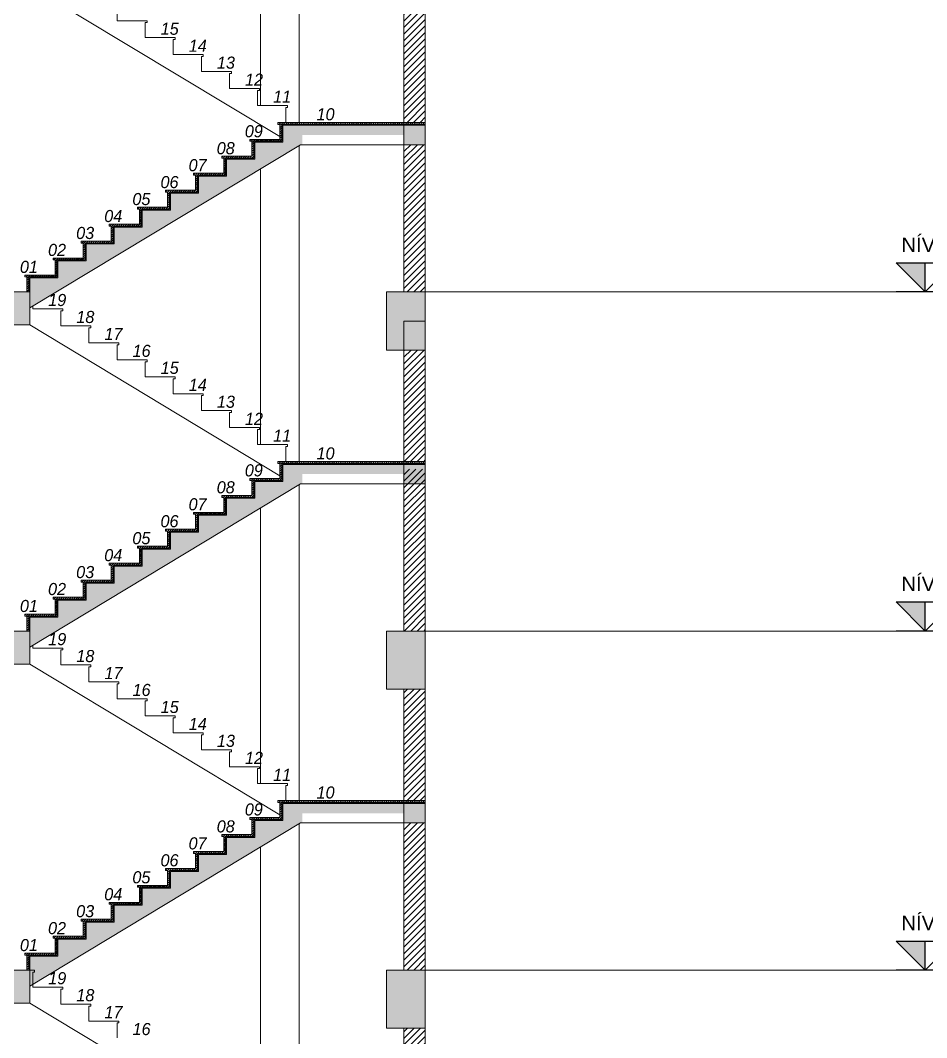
# Model space of a CAD drawing. Header units: millimetres. Extents: x -213 to 151, y -74 to 135.
# Drawn here: x 1.21 to 10.56, y 25.2 to 35.7 of the extents above; entities that cross this region are included whole.
import ezdxf
from ezdxf.enums import TextEntityAlignment as Align

# ---------------------------------------------------------------- set-up
doc = ezdxf.new("R2010")
doc.units = ezdxf.units.MM
doc.header["$LTSCALE"] = 15
doc.layers.add('G', color=8, linetype='Continuous')
doc.layers.add('Text', color=3, linetype='Continuous')
doc.styles.add('DM-TXT-100', font='arial.ttf', dxfattribs={"height": 0.2})
doc.styles.add('PADRAO', font='arial.ttf', dxfattribs={"height": 0.1})
doc.styles.get("Standard").update_dxf_attribs({"font": ''})
doc.styles.get('Standard').set_extended_font_data('Flux Architect', italic=True)

# ---------------------------------------------------------------- blocks, each defined once
blk = doc.blocks.new('SIMBOLO NIVEL CORTE')
blk.add_hatch(color=1).paths.add_polyline_path([(0.3, 0.3), (0, 0.3), (0, 0)])
at = {"color": 1}
for p, q in [((0.301, 0.3), (-4.838, 0.3)), ((0, 0), (0, 0.3)), ((-0.301, 0), (0.301, 0))]:
    blk.add_line(p, q, dxfattribs=at)
blk.add_lwpolyline([(-0.3, 0.3), (0, 0), (0.3, 0.3)], dxfattribs=at)
at = {"layer": 'Text'}
for tag, p, height, style in [('PAVIMENTOXX', (-4.838, 0.412), 0.22, 'PADRAO'), ('PAVIMENTOXXXXX', (-4.838, 0.008), 0.18, 'DM-TXT-100')]:
    blk.add_attdef(tag, p, '', height=height, dxfattribs=dict(at, style=style))
at = {"layer": 'Text', "style": 'DM-TXT-100'}
blk.add_attdef('NIVELXXXXX', text='', height=0.18, dxfattribs=at).set_placement((0.246, 0.412), align=Align.RIGHT)

msp = doc.modelspace()

# ---------------------------------------------------------------- hatches: boundary and pattern name
at = {"linetype": 'Continuous', "lineweight": 13, "true_color": 0xb64b2b}
h = msp.add_hatch(dxfattribs=at)
h.set_pattern_fill('ANSI31', color=15, scale=0.015)
h.set_pattern_definition([(45, (-665.703766, 30.939377), (-0.0336759605, 0.0336759605), [])])
h.paths.add_polyline_path([(5.383, 34.42), (5.163, 34.42), (5.163, 32.9), (5.383, 32.9)])
h.paths.add_polyline_path([(5.383, 35.8), (5.163, 35.8), (5.163, 34.65), (5.383, 34.65)])
at = {"linetype": 'Continuous', "lineweight": 13}
h = msp.add_hatch(dxfattribs=at)
h.set_pattern_fill('ANSI31', color=256, scale=0.005)
h.set_pattern_definition([(45, (-665.703766, 30.939377), (-0.01122532015, 0.01122532015), [])])
h.paths.add_polyline_path([(5.383, 34.63), (5.383, 34.65), (3.863, 34.65), (3.863, 34.63), (3.883, 34.63), (3.883, 34.475), (3.573, 34.475), (3.573, 34.455), (3.593, 34.455), (3.593, 34.3), (3.283, 34.3), (3.283, 34.28), (3.303, 34.28), (3.303, 34.125), (2.993, 34.125), (2.993, 34.105), (3.013, 34.105), (3.013, 33.95), (2.703, 33.95), (2.703, 33.93), (2.723, 33.93), (2.723, 33.775), (2.413, 33.775), (2.413, 33.755), (2.433, 33.755), (2.433, 33.6), (2.123, 33.6), (2.123, 33.58), (2.143, 33.58), (2.143, 33.425), (1.833, 33.425), (1.833, 33.405), (1.853, 33.405), (1.853, 33.25), (1.543, 33.25), (1.543, 33.23), (1.563, 33.23), (1.563, 33.075), (1.253, 33.075), (1.253, 33.055), (1.273, 33.055), (1.273, 32.9), (1.293, 32.9), (1.293, 33.055), (1.583, 33.055), (1.583, 33.23), (1.873, 33.23), (1.873, 33.405), (2.163, 33.405), (2.163, 33.58), (2.453, 33.58), (2.453, 33.755), (2.743, 33.755), (2.743, 33.93), (3.033, 33.93), (3.033, 34.105), (3.323, 34.105), (3.323, 34.28), (3.613, 34.28), (3.613, 34.455), (3.903, 34.455), (3.903, 34.63)])
h = msp.add_hatch(dxfattribs=at)
h.set_pattern_fill('ARKHID16', color=5, scale=0.03, pattern_type=2)
h.set_pattern_definition([(0, (-665.703766, 30.940877), (0.03, 0.03), [0.0015, -0.0105, 0, -0.015, 0, -0.003]), (0, (-665.703766, 30.949877), (0.03, 0.03), [0, -0.0105, 0.0015, -0.015, 0, -0.003]), (0, (-665.703766, 30.955877), (0.03, 0.03), [0, -0.012, 0, -0.0135, 0.0015, -0.003]), (0, (-665.703766, 30.967877), (0.03, 0.03), [0, -0.012, 0.0015, -0.0135, 0, -0.003]), (90, (-665.703766, 30.939377), (-0.03, 0.03), [0.0015, -0.0285]), (90, (-665.691766, 30.939377), (-0.03, 0.03), [-0.0105, 0.0015, -0.009, 0, -0.0075, 0.0015]), (90, (-665.676766, 30.939377), (-0.03, 0.03), [0, -0.015, 0.0015, -0.0075, 0, -0.006]), (90, (-665.700766, 30.939377), (-0.015, 0.015), [0, -0.0045, 0, -0.0045, 0, -0.006]), (90, (-665.697766, 30.940877), (-0.015, 0.015), [0, -0.006, 0, -0.0045, 0, -0.0045]), (90, (-665.694766, 30.939377), (-0.015, 0.015), [0, -0.006, 0, -0.006, 0, -0.003]), (90, (-665.688766, 30.942377), (-0.015, 0.015), [0, -0.0045, 0, -0.006, 0, -0.0045]), (45, (-665.703766, 30.939377), (2e-18, 0.02999999995), [0.0021213, -0.01272792, 0.0021213, -0.0254558868]), (135, (-665.691766, 30.939377), (2e-18, 0.02999999995), [-0.021213, 0.0021213, -0.0169708068, 0.0021213])])
h.paths.add_polyline_path([(1.293, 32.9), (1.293, 33.055), (1.583, 33.055), (1.583, 33.23), (1.873, 33.23), (1.873, 33.405), (2.163, 33.405), (2.163, 33.58), (2.453, 33.58), (2.453, 33.755), (2.743, 33.755), (2.743, 33.93), (3.033, 33.93), (3.033, 34.105), (3.323, 34.105), (3.323, 34.28), (3.613, 34.28), (3.613, 34.455), (3.903, 34.455), (3.903, 34.63), (5.383, 34.63), (5.383, 34.62), (3.913, 34.62), (3.913, 34.445), (3.623, 34.445), (3.623, 34.27), (3.333, 34.27), (3.333, 34.095), (3.043, 34.095), (3.043, 33.92), (2.753, 33.92), (2.753, 33.745), (2.463, 33.745), (2.463, 33.57), (2.173, 33.57), (2.173, 33.395), (1.883, 33.395), (1.883, 33.22), (1.593, 33.22), (1.593, 33.045), (1.303, 33.045), (1.303, 32.9)])
h = msp.add_hatch(color=256, dxfattribs=at)
h.dxf.hatch_style = 1
h.paths.add_polyline_path([(3.883, 34.292), (3.883, 34.445), (3.623, 34.445), (3.623, 34.27), (3.333, 34.27), (3.333, 34.095), (3.043, 34.095), (3.043, 33.92), (2.753, 33.92), (2.753, 33.745), (2.463, 33.745), (2.463, 33.57), (2.173, 33.57), (2.173, 33.395), (1.883, 33.395), (1.883, 33.22), (1.593, 33.22), (1.593, 33.045), (1.303, 33.045), (1.303, 32.9), (1.303, 32.735)])
h.paths.add_polyline_path([(4.113, 34.52), (5.163, 34.52), (5.163, 34.62), (3.913, 34.62), (3.913, 34.445), (3.883, 34.445), (3.883, 34.292), (4.095, 34.42), (4.113, 34.42)])
h.paths.add_polyline_path([(5.383, 34.62), (5.163, 34.62), (5.163, 34.42), (5.383, 34.42)])
h = msp.add_hatch(color=256, dxfattribs=at)
h.dxf.hatch_style = 1
h.paths.add_polyline_path([(1.303, 32.9), (1.103, 32.9), (1.103, 32.56), (1.303, 32.56)])
h = msp.add_hatch(color=256, dxfattribs=at)
h.dxf.hatch_style = 1
h.paths.add_polyline_path([(1.303, 32.9), (1.103, 32.9), (1.103, 32.56), (1.303, 32.56)])
h = msp.add_hatch(color=256, dxfattribs=at)
h.dxf.hatch_style = 1
h.paths.add_polyline_path([(4.983, 32.3), (5.383, 32.3), (5.383, 32.9), (4.983, 32.9)])
h = msp.add_hatch(color=256, dxfattribs=at)
h.dxf.hatch_style = 1
h.paths.add_polyline_path([(4.983, 32.3), (5.383, 32.3), (5.383, 32.9), (4.983, 32.9)])
at = {"linetype": 'Continuous', "lineweight": 13, "true_color": 0xb64b2b}
h = msp.add_hatch(dxfattribs=at)
h.set_pattern_fill('ANSI31', color=15, scale=0.015)
h.set_pattern_definition([(45, (-665.703766, 27.739377), (-0.0336759605, 0.0336759605), [])])
h.paths.add_polyline_path([(5.383, 31.07), (5.163, 31.07), (5.163, 29.4), (5.383, 29.4)])
h.paths.add_polyline_path([(5.383, 32.3), (5.163, 32.3), (5.163, 31.15), (5.383, 31.15)])
at = {"linetype": 'Continuous', "lineweight": 13}
h = msp.add_hatch(dxfattribs=at)
h.set_pattern_fill('ANSI31', color=256, scale=0.005)
h.set_pattern_definition([(45, (-665.703766, 27.439377), (-0.01122532015, 0.01122532015), [])])
h.paths.add_polyline_path([(5.383, 31.13), (5.383, 31.15), (3.863, 31.15), (3.863, 31.13), (3.883, 31.13), (3.883, 30.975), (3.573, 30.975), (3.573, 30.955), (3.593, 30.955), (3.593, 30.8), (3.283, 30.8), (3.283, 30.78), (3.303, 30.78), (3.303, 30.625), (2.993, 30.625), (2.993, 30.605), (3.013, 30.605), (3.013, 30.45), (2.703, 30.45), (2.703, 30.43), (2.723, 30.43), (2.723, 30.275), (2.413, 30.275), (2.413, 30.255), (2.433, 30.255), (2.433, 30.1), (2.123, 30.1), (2.123, 30.08), (2.143, 30.08), (2.143, 29.925), (1.833, 29.925), (1.833, 29.905), (1.853, 29.905), (1.853, 29.75), (1.543, 29.75), (1.543, 29.73), (1.563, 29.73), (1.563, 29.575), (1.253, 29.575), (1.253, 29.555), (1.273, 29.555), (1.273, 29.4), (1.293, 29.4), (1.293, 29.555), (1.583, 29.555), (1.583, 29.73), (1.873, 29.73), (1.873, 29.905), (2.163, 29.905), (2.163, 30.08), (2.453, 30.08), (2.453, 30.255), (2.743, 30.255), (2.743, 30.43), (3.033, 30.43), (3.033, 30.605), (3.323, 30.605), (3.323, 30.78), (3.613, 30.78), (3.613, 30.955), (3.903, 30.955), (3.903, 31.13)])
h = msp.add_hatch(dxfattribs=at)
h.set_pattern_fill('ARKHID16', color=5, scale=0.03, pattern_type=2)
h.set_pattern_definition([(0, (-665.703766, 27.440877), (0.03, 0.03), [0.0015, -0.0105, 0, -0.015, 0, -0.003]), (0, (-665.703766, 27.449877), (0.03, 0.03), [0, -0.0105, 0.0015, -0.015, 0, -0.003]), (0, (-665.703766, 27.455877), (0.03, 0.03), [0, -0.012, 0, -0.0135, 0.0015, -0.003]), (0, (-665.703766, 27.467877), (0.03, 0.03), [0, -0.012, 0.0015, -0.0135, 0, -0.003]), (90, (-665.703766, 27.439377), (-0.03, 0.03), [0.0015, -0.0285]), (90, (-665.691766, 27.439377), (-0.03, 0.03), [-0.0105, 0.0015, -0.009, 0, -0.0075, 0.0015]), (90, (-665.676766, 27.439377), (-0.03, 0.03), [0, -0.015, 0.0015, -0.0075, 0, -0.006]), (90, (-665.700766, 27.439377), (-0.015, 0.015), [0, -0.0045, 0, -0.0045, 0, -0.006]), (90, (-665.697766, 27.440877), (-0.015, 0.015), [0, -0.006, 0, -0.0045, 0, -0.0045]), (90, (-665.694766, 27.439377), (-0.015, 0.015), [0, -0.006, 0, -0.006, 0, -0.003]), (90, (-665.688766, 27.442377), (-0.015, 0.015), [0, -0.0045, 0, -0.006, 0, -0.0045]), (45, (-665.703766, 27.439377), (2e-18, 0.02999999995), [0.0021213, -0.01272792, 0.0021213, -0.0254558868]), (135, (-665.691766, 27.439377), (2e-18, 0.02999999995), [-0.021213, 0.0021213, -0.0169708068, 0.0021213])])
h.paths.add_polyline_path([(1.293, 29.4), (1.293, 29.555), (1.583, 29.555), (1.583, 29.73), (1.873, 29.73), (1.873, 29.905), (2.163, 29.905), (2.163, 30.08), (2.453, 30.08), (2.453, 30.255), (2.743, 30.255), (2.743, 30.43), (3.033, 30.43), (3.033, 30.605), (3.323, 30.605), (3.323, 30.78), (3.613, 30.78), (3.613, 30.955), (3.903, 30.955), (3.903, 31.13), (5.383, 31.13), (5.383, 31.12), (3.913, 31.12), (3.913, 30.945), (3.623, 30.945), (3.623, 30.77), (3.333, 30.77), (3.333, 30.595), (3.043, 30.595), (3.043, 30.42), (2.753, 30.42), (2.753, 30.245), (2.463, 30.245), (2.463, 30.07), (2.173, 30.07), (2.173, 29.895), (1.883, 29.895), (1.883, 29.72), (1.593, 29.72), (1.593, 29.545), (1.303, 29.545), (1.303, 29.4)])
h = msp.add_hatch(color=256, dxfattribs=at)
h.dxf.hatch_style = 1
h.paths.add_polyline_path([(3.883, 30.792), (3.883, 30.945), (3.623, 30.945), (3.623, 30.77), (3.333, 30.77), (3.333, 30.595), (3.043, 30.595), (3.043, 30.42), (2.753, 30.42), (2.753, 30.245), (2.463, 30.245), (2.463, 30.07), (2.173, 30.07), (2.173, 29.895), (1.883, 29.895), (1.883, 29.72), (1.593, 29.72), (1.593, 29.545), (1.303, 29.545), (1.303, 29.4), (1.303, 29.235)])
h.paths.add_polyline_path([(4.113, 31.02), (5.163, 31.02), (5.163, 31.12), (3.913, 31.12), (3.913, 30.945), (3.883, 30.945), (3.883, 30.792), (4.095, 30.92), (4.113, 30.92)])
h.paths.add_polyline_path([(5.383, 31.12), (5.163, 31.12), (5.163, 30.92), (5.383, 30.92)])
h = msp.add_hatch(color=256, dxfattribs=at)
h.dxf.hatch_style = 1
h.paths.add_polyline_path([(1.303, 29.4), (1.103, 29.4), (1.103, 29.06), (1.303, 29.06)])
h = msp.add_hatch(color=256, dxfattribs=at)
h.dxf.hatch_style = 1
h.paths.add_polyline_path([(4.983, 28.8), (5.383, 28.8), (5.383, 29.4), (4.983, 29.4)])
at = {"linetype": 'Continuous', "lineweight": 13, "true_color": 0xb64b2b}
h = msp.add_hatch(dxfattribs=at)
h.set_pattern_fill('ANSI31', color=15, scale=0.015)
h.set_pattern_definition([(45, (-665.703766, 23.939377), (-0.0336759605, 0.0336759605), [])])
h.paths.add_polyline_path([(5.383, 27.42), (5.163, 27.42), (5.163, 25.9), (5.383, 25.9)])
h.paths.add_polyline_path([(5.383, 28.8), (5.163, 28.8), (5.163, 27.65), (5.383, 27.65)])
at = {"linetype": 'Continuous', "lineweight": 13}
h = msp.add_hatch(dxfattribs=at)
h.set_pattern_fill('ANSI31', color=256, scale=0.005)
h.set_pattern_definition([(45, (-665.703766, 23.939377), (-0.01122532015, 0.01122532015), [])])
h.paths.add_polyline_path([(5.383, 27.63), (5.383, 27.65), (3.863, 27.65), (3.863, 27.63), (3.883, 27.63), (3.883, 27.475), (3.573, 27.475), (3.573, 27.455), (3.593, 27.455), (3.593, 27.3), (3.283, 27.3), (3.283, 27.28), (3.303, 27.28), (3.303, 27.125), (2.993, 27.125), (2.993, 27.105), (3.013, 27.105), (3.013, 26.95), (2.703, 26.95), (2.703, 26.93), (2.723, 26.93), (2.723, 26.775), (2.413, 26.775), (2.413, 26.755), (2.433, 26.755), (2.433, 26.6), (2.123, 26.6), (2.123, 26.58), (2.143, 26.58), (2.143, 26.425), (1.833, 26.425), (1.833, 26.405), (1.853, 26.405), (1.853, 26.25), (1.543, 26.25), (1.543, 26.23), (1.563, 26.23), (1.563, 26.075), (1.253, 26.075), (1.253, 26.055), (1.273, 26.055), (1.273, 25.9), (1.293, 25.9), (1.293, 26.055), (1.583, 26.055), (1.583, 26.23), (1.873, 26.23), (1.873, 26.405), (2.163, 26.405), (2.163, 26.58), (2.453, 26.58), (2.453, 26.755), (2.743, 26.755), (2.743, 26.93), (3.033, 26.93), (3.033, 27.105), (3.323, 27.105), (3.323, 27.28), (3.613, 27.28), (3.613, 27.455), (3.903, 27.455), (3.903, 27.63)])
h = msp.add_hatch(dxfattribs=at)
h.set_pattern_fill('ARKHID16', color=5, scale=0.03, pattern_type=2)
h.set_pattern_definition([(0, (-665.703766, 23.940877), (0.03, 0.03), [0.0015, -0.0105, 0, -0.015, 0, -0.003]), (0, (-665.703766, 23.949877), (0.03, 0.03), [0, -0.0105, 0.0015, -0.015, 0, -0.003]), (0, (-665.703766, 23.955877), (0.03, 0.03), [0, -0.012, 0, -0.0135, 0.0015, -0.003]), (0, (-665.703766, 23.967877), (0.03, 0.03), [0, -0.012, 0.0015, -0.0135, 0, -0.003]), (90, (-665.703766, 23.939377), (-0.03, 0.03), [0.0015, -0.0285]), (90, (-665.691766, 23.939377), (-0.03, 0.03), [-0.0105, 0.0015, -0.009, 0, -0.0075, 0.0015]), (90, (-665.676766, 23.939377), (-0.03, 0.03), [0, -0.015, 0.0015, -0.0075, 0, -0.006]), (90, (-665.700766, 23.939377), (-0.015, 0.015), [0, -0.0045, 0, -0.0045, 0, -0.006]), (90, (-665.697766, 23.940877), (-0.015, 0.015), [0, -0.006, 0, -0.0045, 0, -0.0045]), (90, (-665.694766, 23.939377), (-0.015, 0.015), [0, -0.006, 0, -0.006, 0, -0.003]), (90, (-665.688766, 23.942377), (-0.015, 0.015), [0, -0.0045, 0, -0.006, 0, -0.0045]), (45, (-665.703766, 23.939377), (2e-18, 0.02999999995), [0.0021213, -0.01272792, 0.0021213, -0.0254558868]), (135, (-665.691766, 23.939377), (2e-18, 0.02999999995), [-0.021213, 0.0021213, -0.0169708068, 0.0021213])])
h.paths.add_polyline_path([(1.293, 25.9), (1.293, 26.055), (1.583, 26.055), (1.583, 26.23), (1.873, 26.23), (1.873, 26.405), (2.163, 26.405), (2.163, 26.58), (2.453, 26.58), (2.453, 26.755), (2.743, 26.755), (2.743, 26.93), (3.033, 26.93), (3.033, 27.105), (3.323, 27.105), (3.323, 27.28), (3.613, 27.28), (3.613, 27.455), (3.903, 27.455), (3.903, 27.63), (5.383, 27.63), (5.383, 27.62), (3.913, 27.62), (3.913, 27.445), (3.623, 27.445), (3.623, 27.27), (3.333, 27.27), (3.333, 27.095), (3.043, 27.095), (3.043, 26.92), (2.753, 26.92), (2.753, 26.745), (2.463, 26.745), (2.463, 26.57), (2.173, 26.57), (2.173, 26.395), (1.883, 26.395), (1.883, 26.22), (1.593, 26.22), (1.593, 26.045), (1.303, 26.045), (1.303, 25.9)])
h = msp.add_hatch(color=256, dxfattribs=at)
h.dxf.hatch_style = 1
h.paths.add_polyline_path([(3.883, 27.292), (3.883, 27.445), (3.623, 27.445), (3.623, 27.27), (3.333, 27.27), (3.333, 27.095), (3.043, 27.095), (3.043, 26.92), (2.753, 26.92), (2.753, 26.745), (2.463, 26.745), (2.463, 26.57), (2.173, 26.57), (2.173, 26.395), (1.883, 26.395), (1.883, 26.22), (1.593, 26.22), (1.593, 26.045), (1.303, 26.045), (1.303, 25.9), (1.303, 25.735)])
h.paths.add_polyline_path([(4.113, 27.52), (5.163, 27.52), (5.163, 27.62), (3.913, 27.62), (3.913, 27.445), (3.883, 27.445), (3.883, 27.292), (4.095, 27.42), (4.113, 27.42)])
h.paths.add_polyline_path([(5.383, 27.62), (5.163, 27.62), (5.163, 27.42), (5.383, 27.42)])
h = msp.add_hatch(color=256, dxfattribs=at)
h.dxf.hatch_style = 1
h.paths.add_polyline_path([(1.303, 25.9), (1.103, 25.9), (1.103, 25.56), (1.303, 25.56)])
h = msp.add_hatch(color=256, dxfattribs=at)
h.dxf.hatch_style = 1
h.paths.add_polyline_path([(4.983, 25.3), (5.383, 25.3), (5.383, 25.9), (4.983, 25.9)])
at = {"linetype": 'Continuous', "lineweight": 13, "true_color": 0xb64b2b}
h = msp.add_hatch(dxfattribs=at)
h.set_pattern_fill('ANSI31', color=15, scale=0.015)
h.set_pattern_definition([(45, (-665.703766, 20.439377), (-0.0336759605, 0.0336759605), [])])
h.paths.add_polyline_path([(5.383, 23.92), (5.163, 23.92), (5.163, 22.4), (5.383, 22.4)])
h.paths.add_polyline_path([(5.383, 25.3), (5.163, 25.3), (5.163, 24.15), (5.383, 24.15)])

# ---------------------------------------------------------------- linework, layer by layer
at = {"linetype": 'Continuous', "lineweight": 13}
for p, q in [((4.083, 37.913), (4.083, 34.65)), ((3.683, 37.671), (3.683, 34.825)), ((1.303, 32.735), (4.095, 34.42)), ((4.083, 34.413), (4.083, 32.9)), ((3.683, 34.171), (3.683, 32.9)), ((3.683, 32.9), (3.683, 31.325)), ((4.083, 32.9), (4.083, 31.15)), ((1.303, 29.235), (4.095, 30.92)), ((4.083, 30.913), (4.083, 27.65)), ((3.683, 30.671), (3.683, 27.825)), ((1.303, 25.735), (4.095, 27.42)), ((4.083, 27.413), (4.083, 24.15)), ((3.683, 27.171), (3.683, 24.325))]:
    msp.add_line(p, q, dxfattribs=at)
for points in [[(3.883, 34.503), (1.303, 36.06)], [(2.203, 35.855), (2.203, 35.7), (2.513, 35.7), (2.513, 35.68), (2.493, 35.68), (2.493, 35.525), (2.803, 35.525), (2.803, 35.505), (2.783, 35.505), (2.783, 35.35), (3.093, 35.35), (3.093, 35.33), (3.073, 35.33), (3.073, 35.175), (3.383, 35.175), (3.383, 35.155), (3.363, 35.155), (3.363, 35), (3.673, 35), (3.673, 34.98), (3.653, 34.98), (3.653, 34.825), (3.963, 34.825), (3.963, 34.805), (3.943, 34.805), (3.943, 34.65), (3.963, 34.65)], [(5.383, 34.62), (3.913, 34.62), (3.913, 34.445), (3.623, 34.445), (3.623, 34.27), (3.333, 34.27), (3.333, 34.095), (3.043, 34.095), (3.043, 33.92), (2.753, 33.92), (2.753, 33.745), (2.463, 33.745), (2.463, 33.57), (2.173, 33.57), (2.173, 33.395), (1.883, 33.395), (1.883, 33.22), (1.593, 33.22), (1.593, 33.045), (1.303, 33.045), (1.303, 32.9)], [(4.095, 34.42), (5.383, 34.42)], [(1.233, 32.9), (1.303, 32.9)], [(1.233, 32.9), (1.303, 32.9)], [(5.163, 32.9), (5.383, 32.9)], [(10.24, 32.9), (5.383, 32.9)], [(10.24, 32.9), (5.383, 32.9)], [(1.333, 32.753), (1.333, 32.725), (1.643, 32.725), (1.643, 32.705), (1.623, 32.705), (1.623, 32.55), (1.933, 32.55), (1.933, 32.53), (1.913, 32.53), (1.913, 32.375), (2.223, 32.375), (2.223, 32.355), (2.203, 32.355), (2.203, 32.2), (2.513, 32.2), (2.513, 32.18), (2.493, 32.18), (2.493, 32.025), (2.803, 32.025), (2.803, 32.005), (2.783, 32.005), (2.783, 31.85), (3.093, 31.85), (3.093, 31.83), (3.073, 31.83), (3.073, 31.675), (3.383, 31.675), (3.383, 31.655), (3.363, 31.655), (3.363, 31.5), (3.673, 31.5), (3.673, 31.48), (3.653, 31.48), (3.653, 31.325), (3.963, 31.325), (3.963, 31.305), (3.943, 31.305), (3.943, 31.15), (3.963, 31.15)], [(3.883, 31.003), (1.303, 32.56)], [(5.383, 32.3), (5.163, 32.3)], [(5.383, 31.12), (3.913, 31.12), (3.913, 30.945), (3.623, 30.945), (3.623, 30.77), (3.333, 30.77), (3.333, 30.595), (3.043, 30.595), (3.043, 30.42), (2.753, 30.42), (2.753, 30.245), (2.463, 30.245), (2.463, 30.07), (2.173, 30.07), (2.173, 29.895), (1.883, 29.895), (1.883, 29.72), (1.593, 29.72), (1.593, 29.545), (1.303, 29.545), (1.303, 29.4)], [(4.095, 30.92), (5.383, 30.92)], [(10.24, 29.4), (5.383, 29.4)], [(1.333, 29.253), (1.333, 29.225), (1.643, 29.225), (1.643, 29.205), (1.623, 29.205), (1.623, 29.05), (1.933, 29.05), (1.933, 29.03), (1.913, 29.03), (1.913, 28.875), (2.223, 28.875), (2.223, 28.855), (2.203, 28.855), (2.203, 28.7), (2.513, 28.7), (2.513, 28.68), (2.493, 28.68), (2.493, 28.525), (2.803, 28.525), (2.803, 28.505), (2.783, 28.505), (2.783, 28.35), (3.093, 28.35), (3.093, 28.33), (3.073, 28.33), (3.073, 28.175), (3.383, 28.175), (3.383, 28.155), (3.363, 28.155), (3.363, 28), (3.673, 28), (3.673, 27.98), (3.653, 27.98), (3.653, 27.825), (3.963, 27.825), (3.963, 27.805), (3.943, 27.805), (3.943, 27.65), (3.963, 27.65)], [(3.883, 27.503), (1.303, 29.06)], [(5.383, 27.62), (3.913, 27.62), (3.913, 27.445), (3.623, 27.445), (3.623, 27.27), (3.333, 27.27), (3.333, 27.095), (3.043, 27.095), (3.043, 26.92), (2.753, 26.92), (2.753, 26.745), (2.463, 26.745), (2.463, 26.57), (2.173, 26.57), (2.173, 26.395), (1.883, 26.395), (1.883, 26.22), (1.593, 26.22), (1.593, 26.045), (1.303, 26.045), (1.303, 25.9)], [(4.095, 27.42), (5.383, 27.42)], [(1.043, 25.9), (1.353, 25.9), (1.353, 25.88), (1.333, 25.88), (1.333, 25.725), (1.643, 25.725), (1.643, 25.705), (1.623, 25.705), (1.623, 25.55), (1.933, 25.55), (1.933, 25.53), (1.913, 25.53), (1.913, 25.375), (2.223, 25.375), (2.223, 25.355), (2.203, 25.355), (2.203, 25.2)], [(1.233, 25.9), (1.303, 25.9)], [(10.24, 25.9), (5.383, 25.9)], [(3.883, 24.003), (1.303, 25.56)]]:
    msp.add_lwpolyline(points, dxfattribs=at)
for points in [[(5.163, 32.9), (5.383, 32.9), (5.383, 35.8), (5.163, 35.8)], [(5.383, 34.63), (5.383, 34.65), (3.863, 34.65), (3.863, 34.63), (3.883, 34.63), (3.883, 34.475), (3.573, 34.475), (3.573, 34.455), (3.593, 34.455), (3.593, 34.3), (3.283, 34.3), (3.283, 34.28), (3.303, 34.28), (3.303, 34.125), (2.993, 34.125), (2.993, 34.105), (3.013, 34.105), (3.013, 33.95), (2.703, 33.95), (2.703, 33.93), (2.723, 33.93), (2.723, 33.775), (2.413, 33.775), (2.413, 33.755), (2.433, 33.755), (2.433, 33.6), (2.123, 33.6), (2.123, 33.58), (2.143, 33.58), (2.143, 33.425), (1.833, 33.425), (1.833, 33.405), (1.853, 33.405), (1.853, 33.25), (1.543, 33.25), (1.543, 33.23), (1.563, 33.23), (1.563, 33.075), (1.253, 33.075), (1.253, 33.055), (1.273, 33.055), (1.273, 32.9), (1.293, 32.9), (1.293, 33.055), (1.583, 33.055), (1.583, 33.23), (1.873, 33.23), (1.873, 33.405), (2.163, 33.405), (2.163, 33.58), (2.453, 33.58), (2.453, 33.755), (2.743, 33.755), (2.743, 33.93), (3.033, 33.93), (3.033, 34.105), (3.323, 34.105), (3.323, 34.28), (3.613, 34.28), (3.613, 34.455), (3.903, 34.455), (3.903, 34.63)], [(1.103, 32.56), (1.303, 32.56), (1.303, 32.9), (1.103, 32.9)], [(1.103, 32.56), (1.303, 32.56), (1.303, 32.9), (1.103, 32.9)], [(4.983, 32.3), (5.383, 32.3), (5.383, 32.9), (4.983, 32.9)], [(4.983, 32.3), (5.383, 32.3), (5.383, 32.9), (4.983, 32.9)], [(5.163, 29.4), (5.383, 29.4), (5.383, 32.6), (5.163, 32.6)], [(5.383, 31.13), (5.383, 31.15), (3.863, 31.15), (3.863, 31.13), (3.883, 31.13), (3.883, 30.975), (3.573, 30.975), (3.573, 30.955), (3.593, 30.955), (3.593, 30.8), (3.283, 30.8), (3.283, 30.78), (3.303, 30.78), (3.303, 30.625), (2.993, 30.625), (2.993, 30.605), (3.013, 30.605), (3.013, 30.45), (2.703, 30.45), (2.703, 30.43), (2.723, 30.43), (2.723, 30.275), (2.413, 30.275), (2.413, 30.255), (2.433, 30.255), (2.433, 30.1), (2.123, 30.1), (2.123, 30.08), (2.143, 30.08), (2.143, 29.925), (1.833, 29.925), (1.833, 29.905), (1.853, 29.905), (1.853, 29.75), (1.543, 29.75), (1.543, 29.73), (1.563, 29.73), (1.563, 29.575), (1.253, 29.575), (1.253, 29.555), (1.273, 29.555), (1.273, 29.4), (1.293, 29.4), (1.293, 29.555), (1.583, 29.555), (1.583, 29.73), (1.873, 29.73), (1.873, 29.905), (2.163, 29.905), (2.163, 30.08), (2.453, 30.08), (2.453, 30.255), (2.743, 30.255), (2.743, 30.43), (3.033, 30.43), (3.033, 30.605), (3.323, 30.605), (3.323, 30.78), (3.613, 30.78), (3.613, 30.955), (3.903, 30.955), (3.903, 31.13)], [(1.103, 29.06), (1.303, 29.06), (1.303, 29.4), (1.103, 29.4)], [(4.983, 28.8), (5.383, 28.8), (5.383, 29.4), (4.983, 29.4)], [(5.163, 25.9), (5.383, 25.9), (5.383, 28.8), (5.163, 28.8)], [(5.383, 27.63), (5.383, 27.65), (3.863, 27.65), (3.863, 27.63), (3.883, 27.63), (3.883, 27.475), (3.573, 27.475), (3.573, 27.455), (3.593, 27.455), (3.593, 27.3), (3.283, 27.3), (3.283, 27.28), (3.303, 27.28), (3.303, 27.125), (2.993, 27.125), (2.993, 27.105), (3.013, 27.105), (3.013, 26.95), (2.703, 26.95), (2.703, 26.93), (2.723, 26.93), (2.723, 26.775), (2.413, 26.775), (2.413, 26.755), (2.433, 26.755), (2.433, 26.6), (2.123, 26.6), (2.123, 26.58), (2.143, 26.58), (2.143, 26.425), (1.833, 26.425), (1.833, 26.405), (1.853, 26.405), (1.853, 26.25), (1.543, 26.25), (1.543, 26.23), (1.563, 26.23), (1.563, 26.075), (1.253, 26.075), (1.253, 26.055), (1.273, 26.055), (1.273, 25.9), (1.293, 25.9), (1.293, 26.055), (1.583, 26.055), (1.583, 26.23), (1.873, 26.23), (1.873, 26.405), (2.163, 26.405), (2.163, 26.58), (2.453, 26.58), (2.453, 26.755), (2.743, 26.755), (2.743, 26.93), (3.033, 26.93), (3.033, 27.105), (3.323, 27.105), (3.323, 27.28), (3.613, 27.28), (3.613, 27.455), (3.903, 27.455), (3.903, 27.63)], [(1.103, 25.56), (1.303, 25.56), (1.303, 25.9), (1.103, 25.9)], [(4.983, 25.3), (5.383, 25.3), (5.383, 25.9), (4.983, 25.9)], [(5.163, 22.4), (5.383, 22.4), (5.383, 25.3), (5.163, 25.3)]]:
    msp.add_lwpolyline(points, close=True, dxfattribs=at)
at = {"layer": 'G', "lineweight": 0}
for p, q in [((4.983, 32.9), (5.383, 32.9)), ((4.983, 32.9), (5.383, 32.9)), ((4.983, 32.9), (5.383, 32.9)), ((4.983, 32.9), (5.383, 32.9)), ((4.983, 29.4), (5.383, 29.4)), ((4.983, 29.4), (5.383, 29.4)), ((4.983, 25.9), (5.383, 25.9)), ((4.983, 25.9), (5.383, 25.9))]:
    msp.add_line(p, q, dxfattribs=at)

# ---------------------------------------------------------------- block references
at = {"layer": 'Text', "linetype": 'Continuous', "lineweight": 13}
ref = msp.add_blockref('SIMBOLO NIVEL CORTE', (10.541, 32.9), dxfattribs=dict(at, xscale=-1))
ref.add_attrib('NIVELXXXXX', 'NÍVEL: +32,90', dxfattribs={"layer": '0', "height": 0.15, "style": 'DM-TXT-100'}).set_placement((11.663, 33.312), align=Align.RIGHT)
ref.add_attrib('PAVIMENTOXXXXX', 'TIPO 8', (12.748, 32.908), dxfattribs={"layer": '0', "height": 0.15, "style": 'DM-TXT-100'})
ref = msp.add_blockref('SIMBOLO NIVEL CORTE', (10.541, 29.4), dxfattribs=dict(at, xscale=-1))
ref.add_attrib('NIVELXXXXX', 'NÍVEL: +29,40', dxfattribs={"layer": '0', "height": 0.15, "style": 'DM-TXT-100'}).set_placement((11.663, 29.812), align=Align.RIGHT)
ref.add_attrib('PAVIMENTOXXXXX', 'TIPO 7', (12.748, 29.408), dxfattribs={"layer": '0', "height": 0.15, "style": 'DM-TXT-100'})
ref = msp.add_blockref('SIMBOLO NIVEL CORTE', (10.541, 25.9), dxfattribs=dict(at, xscale=-1))
ref.add_attrib('NIVELXXXXX', 'NÍVEL: +25,90', dxfattribs={"layer": '0', "height": 0.15, "style": 'DM-TXT-100'}).set_placement((11.663, 26.312), align=Align.RIGHT)
ref.add_attrib('PAVIMENTOXXXXX', 'TIPO 6', (12.748, 25.908), dxfattribs={"layer": '0', "height": 0.15, "style": 'DM-TXT-100'})

# ---------------------------------------------------------------- texts
at = {"color": 2, "linetype": 'Continuous', "lineweight": 13, "char_height": 0.125, "attachment_point": 5}
for s, insert in [('\\A1;15', (2.746, 35.616)), ('\\A1;14', (3.036, 35.441)), ('\\A1;13', (3.326, 35.266)), ('\\A1;12', (3.616, 35.091)), ('\\A1;11', (3.906, 34.916)), ('\\A1;10', (4.354, 34.733)), ('\\A1;09', (3.614, 34.558)), ('\\A1;08', (3.324, 34.383)), ('\\A1;07', (3.034, 34.208)), ('\\A1;06', (2.744, 34.033)), ('\\A1;05', (2.454, 33.858)), ('\\A1;04', (2.164, 33.683)), ('\\A1;02', (1.584, 33.333)), ('\\A1;01', (1.294, 33.158)), ('\\A1;19', (1.586, 32.816)), ('\\A1;18', (1.876, 32.641)), ('\\A1;17', (2.166, 32.466)), ('\\A1;16', (2.456, 32.291)), ('\\A1;15', (2.746, 32.116)), ('\\A1;14', (3.036, 31.941)), ('\\A1;13', (3.326, 31.766)), ('\\A1;12', (3.616, 31.591)), ('\\A1;11', (3.906, 31.416)), ('\\A1;10', (4.354, 31.233)), ('\\A1;09', (3.614, 31.058)), ('\\A1;08', (3.324, 30.883)), ('\\A1;07', (3.034, 30.708)), ('\\A1;06', (2.744, 30.533)), ('\\A1;05', (2.454, 30.358)), ('\\A1;04', (2.164, 30.183)), ('\\A1;02', (1.584, 29.833)), ('\\A1;01', (1.294, 29.658)), ('\\A1;19', (1.586, 29.316)), ('\\A1;18', (1.876, 29.141)), ('\\A1;17', (2.166, 28.966)), ('\\A1;16', (2.456, 28.791)), ('\\A1;15', (2.746, 28.616)), ('\\A1;14', (3.036, 28.441)), ('\\A1;13', (3.326, 28.266)), ('\\A1;12', (3.616, 28.091)), ('\\A1;11', (3.906, 27.916)), ('\\A1;10', (4.354, 27.733)), ('\\A1;09', (3.614, 27.558)), ('\\A1;08', (3.324, 27.383)), ('\\A1;07', (3.034, 27.208)), ('\\A1;06', (2.744, 27.033)), ('\\A1;05', (2.454, 26.858)), ('\\A1;04', (2.164, 26.683)), ('\\A1;02', (1.584, 26.333)), ('\\A1;01', (1.294, 26.158)), ('\\A1;19', (1.586, 25.816)), ('\\A1;18', (1.876, 25.641)), ('\\A1;17', (2.166, 25.466)), ('\\A1;16', (2.456, 25.291))]:
    msp.add_mtext(s, dxfattribs=dict(at, insert=insert))
at = {"color": 2, "linetype": 'Continuous', "lineweight": 13, "char_height": 0.125, "width": 0.15476, "attachment_point": 5}
for insert in [(1.874, 33.508), (1.874, 30.008), (1.874, 26.508)]:
    msp.add_mtext('\\A1;03', dxfattribs=dict(at, insert=insert))

doc.saveas('drawing.dxf')
